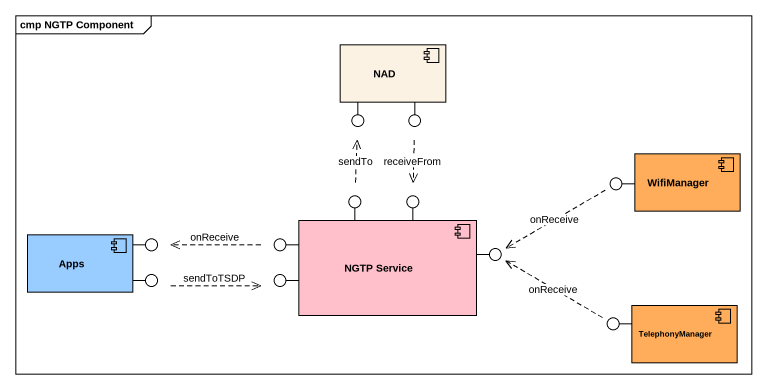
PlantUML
@startuml
mainframe cmp NGTP Component
component NAD
() " " as lollipop1
() " " as lollipop2
component WifiManager #FFAD5B
() " " as lollipop3
() " " as lollipop4
() " " as lollipop5
component Apps #99CCFF
() " " as lollipop6
() " " as lollipop7
component "NGTP Service" as NGTP_Service #FFC0CB
() " " as lollipop8
() " " as lollipop9
() " " as lollipop10
() " " as lollipop11
component TelephonyManager #FFAD5B
NAD -- lollipop1
NAD -- lollipop2
NGTP_Service -up- lollipop3
NGTP_Service -up- lollipop4
WifiManager -left- lollipop5
Apps -right- lollipop6
NGTP_Service -left- lollipop7
NGTP_Service -right- lollipop8
Apps -right- lollipop9
NGTP_Service -left- lollipop10
TelephonyManager -left- lollipop11
lollipop2 ..> lollipop4 : receiveFrom
lollipop3 .up.> lollipop1 : sendTo
lollipop5 .left.> lollipop8 : onReceive
lollipop7 .left.> lollipop6 : onReceive
lollipop9 .right.> lollipop10 : sendToTSDP
lollipop11 .left.> lollipop8 : onReceive
@enduml
